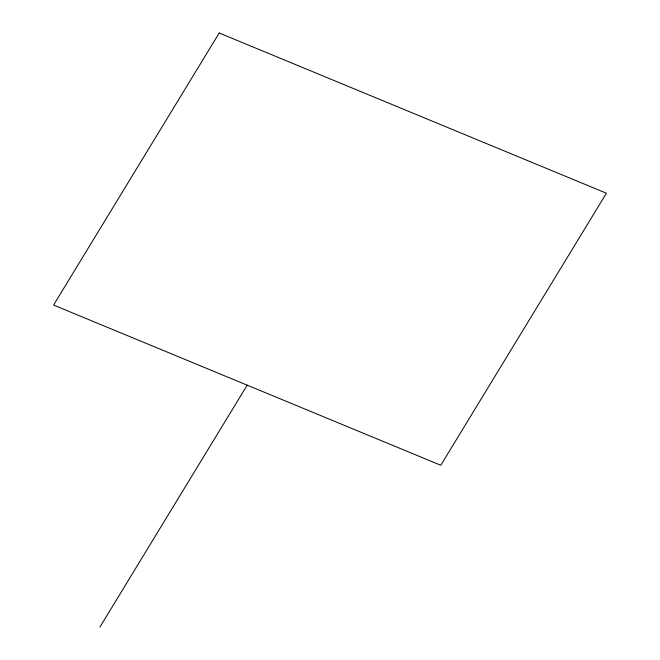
<?xml version="1.0" encoding="UTF-8"?>
<svg xmlns="http://www.w3.org/2000/svg" width="660" height="660" viewBox="0 0 660 660"><rect width="100%" height="100%" fill="white"/><g stroke="black" fill="none" stroke-linecap="round" stroke-linejoin="round"><path stroke-width="0.99" d="M99.957 627L247.186 385.168M219.211 33L53.575 305.06L440.789 465.267L606.424 193.207L219.211 33"/></g></svg>
